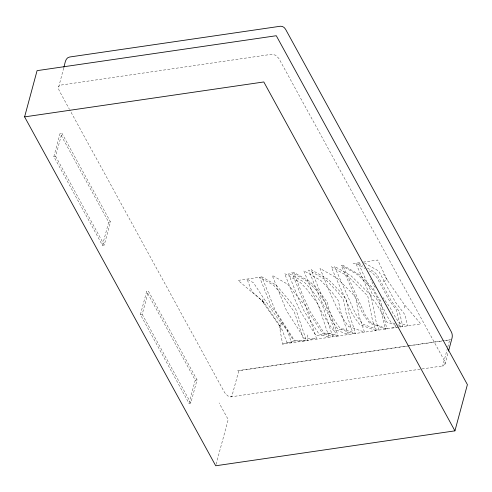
<?xml version="1.0" encoding="UTF-8"?>
<svg xmlns="http://www.w3.org/2000/svg" width="492" height="492" viewBox="0 0 492 492"><rect width="100%" height="100%" fill="white"/><g stroke="black" fill="none" stroke-linecap="round" stroke-linejoin="round"><path stroke-width="0.37" stroke-dasharray="2.46 1.84" d="M404.344 307.967L404.461 304.751L387.302 280.188L383.502 274.075M307.875 334.935L307.143 340.544L311.731 339.086M63.677 68.007L58.419 88.025L59.145 90.51L69.47 109.359M447.548 347.918L442.634 366.109C445.266 365.814 445.672 362.536 444.399 360.667L278.841 58.431L275.692 55.227L271.818 54.274L60.91 85.073L59.065 86.032L58.573 86.93M53.849 156.567L60.086 133.455L61.881 133.191L110.479 221.91L104.242 245.022L102.447 245.287L53.849 156.567L55.645 156.308L61.881 133.191M102.447 245.287L108.683 222.169L60.086 133.455M140.405 314.579L146.641 291.461L148.436 291.196L197.034 379.916L190.798 403.034L189.002 403.292L140.405 314.579L142.2 314.314L148.436 291.196M189.002 403.292L195.238 380.181L146.641 291.461M216.117 464.307L228.196 419.547L219.094 402.93M447.738 347.186L449.706 339.911L444.393 340.685M444.971 364.252L448.31 351.878M281.061 329.972L279.253 325.575L262.088 301.006L263.761 298.127M282.144 322.395L279.253 325.575L282.611 344.129L420.808 323.945L404.461 304.751M282.611 344.129L294.64 340.673L306.411 340.648L295.507 308.373L292.574 304.363L276.129 285.028L261.885 276.922L275.169 310.323L294.64 340.673M281.424 324.818L279.253 325.575L279.087 324.935M383.256 281.412L387.302 280.188L377.696 260.01L363.078 262.144L378.643 271.006L395.476 302.229L405.101 314.923L407.604 325.876L398.926 322.703L392.745 312.887L390.507 308.238L383.077 297.599M371.042 295.415L351.011 275.766L334.431 266.326L355.242 313.244L358.016 317.555L362.832 324.16L378.951 330.058L376.085 321.565L370.993 295.36M108.683 222.169L110.479 221.91M261.953 276.91L238.085 280.397L264.401 302.66M353.078 263.601L361.005 262.445M237.568 370.71L443.925 340.575M444.682 340.464L450.752 339.578M408.735 345.894L238.798 370.704L231.726 396.903L227.851 395.955L224.709 392.751L69.839 110.03M409.498 345.784L443.636 340.796M195.238 380.181L197.034 379.916M230.502 396.909L443.686 365.777M391.663 327.709L396.269 327.531L394.424 325.175M395.101 323.773L390.919 322.248L387.37 316.62L384.104 309.831L376.675 299.197L372.001 293.496L358.244 262.851L362.825 265.459M397.887 324.794L402.77 326.583L399.356 311.62L391.355 301.079L377.376 275.133L374 271.818L366.755 267.691M396.029 325.384L386.804 322.008C382.063 313.656 377.973 304.862 371.276 297.777L355.759 263.214L364.953 268.447M398.864 326.424L400.285 326.946L396.398 309.929L389.24 300.483L376.724 277.254L371.601 272.23L368.231 270.311M262.088 301.006L264.837 304.204M375.304 287.476L373.416 285.182L370.593 278.896M55.645 156.308L104.242 245.022M142.2 314.314L190.798 403.034M304.13 340.987L293.416 341.036L292.58 338.865L275.871 312.549L273.484 309.136L271.615 307.451L259.604 277.254L273.693 285.274L282.211 295.286L294.265 311.805L304.13 340.987M291.535 342.826L287.088 342.844L281.19 327.506L263.749 302.193L251.99 291.615L247.009 279.093L253.528 282.802L263.663 298.306L277.82 318.576L287.445 330.722L291.535 342.826M350.107 326.891L348.853 326.891C335.47 309.542 328.515 288.386 319.991 268.435L337.075 278.158L352.352 293.552L355.654 297.918L359.252 316.59L364.517 332.168L350.107 326.891M343.514 328.988L340.642 328.982C327.026 311.362 319.56 290.12 311.19 269.721L328.582 279.622L340.968 292.433L346.27 299.437L348.994 313.564L355.716 333.453L343.514 328.988M341.602 329.597L338.262 329.585C324.572 311.891 316.971 290.624 308.638 270.096L326.005 279.979L337.666 292.1L343.545 299.88L346.011 312.678L353.158 333.822L341.602 329.597M337.998 330.741L333.767 330.729C319.948 312.887 312.088 291.565 303.822 270.797L320.87 280.502L331.436 291.492L338.416 300.717L340.402 311.024L348.342 334.529L337.998 330.741M330.335 333.176L324.222 333.158L310.188 311.67L302.297 294.198L293.589 272.291L309.954 281.602L318.201 290.182L327.506 302.488L328.471 307.5L338.115 336.024L330.335 333.176M329.062 333.582L322.641 333.564L308.312 311.602L300.852 295.071L291.891 272.537L308.14 281.787L316.005 289.966L325.698 302.783L326.491 306.91L336.417 336.27L329.062 333.582M326.344 334.443L319.247 334.425L304.308 311.461L297.752 296.94L288.257 273.066L304.265 282.18L311.307 289.505L321.823 303.41L332.783 336.799L326.344 334.443M323.625 335.31L315.858 335.286L300.298 311.319L294.647 298.804L284.628 273.601L300.391 282.574L306.608 289.044L317.955 304.044L329.148 337.334L323.625 335.31M314.32 338.262L304.271 338.238L303.65 337.383L286.59 310.839L272.199 275.415L287.131 283.915L290.538 287.457L297.008 296.012L305.483 305.876L316.725 339.148L314.32 338.262M387.186 328.859L371.066 322.961L365.205 314.935L342.66 265.127L358.957 274.401L373.268 288.435L378.071 297.353L380.82 300.975L385.679 324.4L387.186 328.859M385.703 329.074L369.584 323.176L363.908 315.409L362.69 313.502L341.177 265.342L357.53 274.647L372.874 289.702L376.811 296.996L379.061 299.966L383.951 323.89L385.703 329.074M375.876 330.507L359.757 324.609L355.322 318.539L351.848 313.121L334.529 274.776L331.35 266.775L348.041 276.276L367.758 295.95L372.493 320.507L375.876 330.507"/><path stroke-width="0.74" d="M24.6 116.887L37.072 70.651L276.283 35.725L467.4 384.615L454.928 430.851L215.717 465.776L24.6 116.887L263.804 81.955L454.928 430.851M63.874 67.281C65.122 63.862 64.987 57.718 69.716 56.998L280.452 26.224L282.34 26.451L284.155 27.521L285.557 29.243L451.016 331.3C452.253 333.312 452.566 335.765 452.043 338.053L448.507 351.153"/></g></svg>
